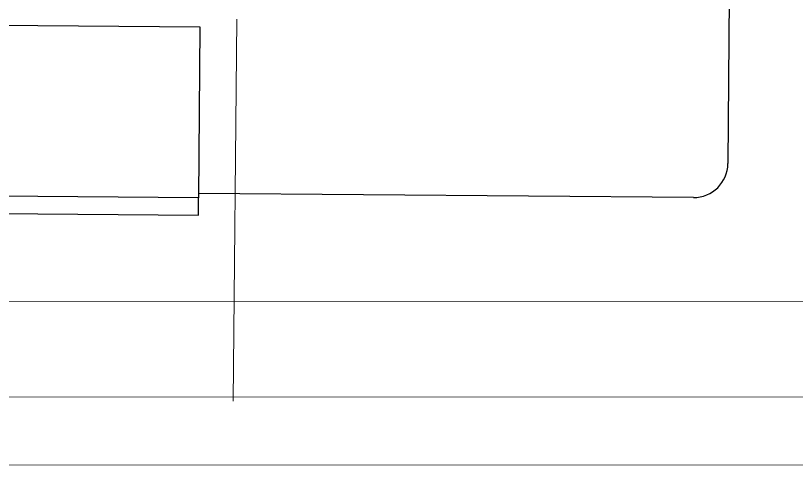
# Model space of a CAD drawing. Header units: inches. Extents: x 164.3 to 247.9, y 15.6 to 56.7.
# Drawn here: x 210.912 to 211.627, y 26.05 to 26.464 of the extents above; entities that cross this region are included whole.
import ezdxf

# ---------------------------------------------------------------- set-up
doc = ezdxf.new("R2010")
doc.units = ezdxf.units.IN
doc.header["$MEASUREMENT"] = 0
doc.layers.get('0').update_dxf_attribs({"lineweight": 0})
doc.layers.add('WALL 1 100', color=250, linetype='Continuous', lineweight=9)
doc.layers.add('провода', color=1, linetype='Continuous', lineweight=5)

msp = doc.modelspace()

# ---------------------------------------------------------------- linework, layer by layer
at = {"color": 7, "linetype": 'ByBlock', "lineweight": -2}
for p, q in [((211.56646, 26.54686), (211.56463, 26.32788)), ((210.29593, 26.45989), (211.08063, 26.45331)), ((211.08063, 26.45331), (211.07931, 26.29637)), ((211.07931, 26.29637), (210.29462, 26.30295)), ((211.07918, 26.28067), (211.07931, 26.29637)), ((211.53298, 26.29675), (211.07935, 26.30056)), ((210.29448, 26.28726), (211.07918, 26.28067))]:
    msp.add_line(p, q, dxfattribs=at)
msp.add_arc((211.53324, 26.32814), 0.03139, 269.51934, 359.51934, dxfattribs=at)
at = {"layer": 'WALL 1 100', "color": 0}
for p, q in [((208.26999, 26.20028), (227.16894, 26.20887)), ((208.11999, 26.05028), (227.17, 26.05853))]:
    msp.add_line(p, q, dxfattribs=at)
at = {"layer": 'провода', "color": 1}
for p, q in [((211.11107, 26.11003), (211.11444, 26.46013)), ((221.20215, 26.1163), (208.17838, 26.11324))]:
    msp.add_line(p, q, dxfattribs=at)

doc.saveas('drawing.dxf')
